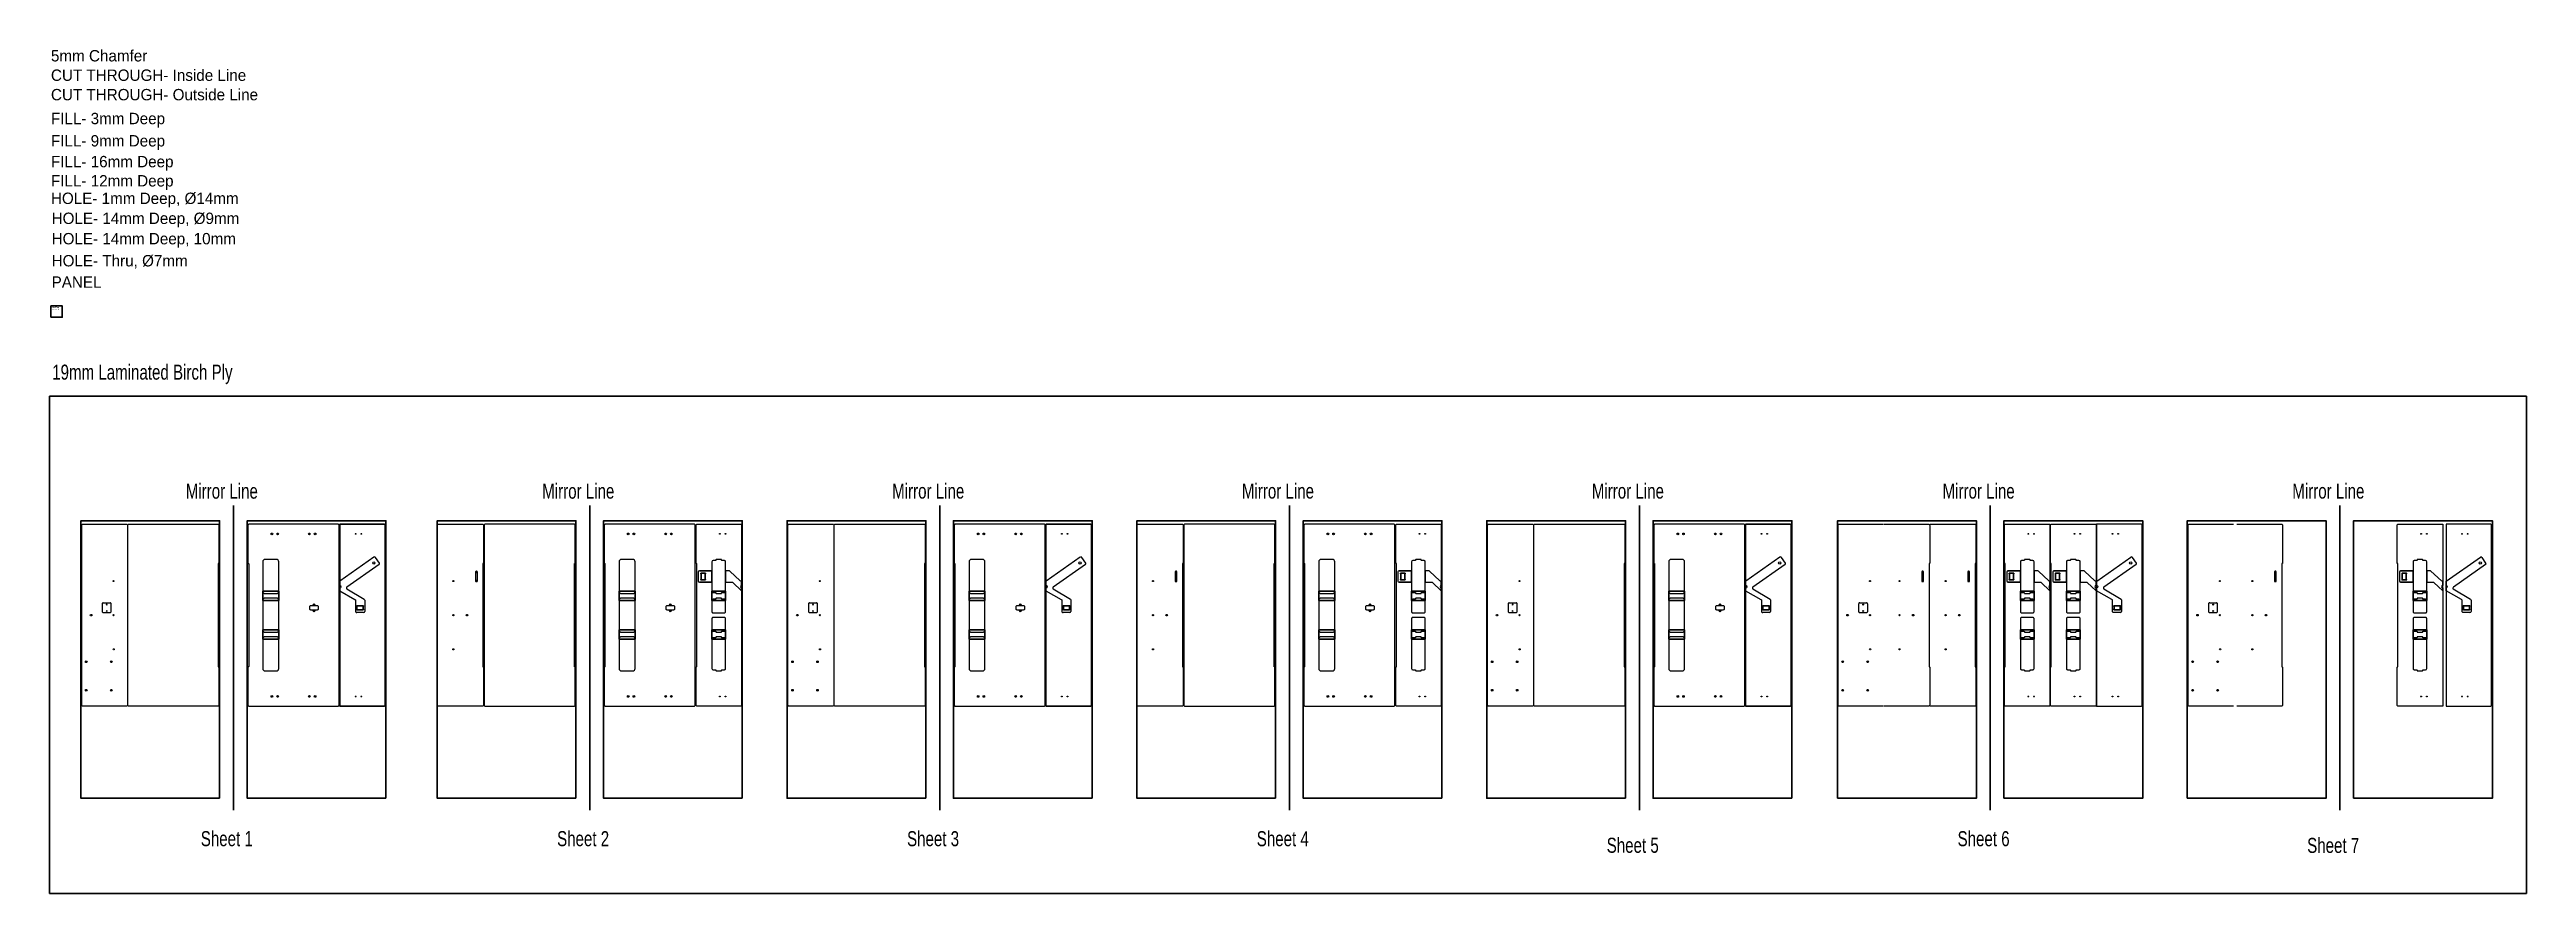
# Model space of a CAD drawing. Header units: millimetres. Extents: x -5 to 21766, y 4643 to 12067.
import ezdxf

# ---------------------------------------------------------------- set-up
doc = ezdxf.new("R2010")
doc.units = ezdxf.units.MM
for name, color, linetype in [('5mm Radius Edge', 1, 'Continuous'), ('CUT THROUGH- Inside Line', 5, 'Continuous'), ('CUT THROUGH- Outside Line', 3, 'Continuous'), ('Fill- 3mm Deep', 191, 'Continuous'), ('FILL- 9mm Deep', 50, 'Continuous'), ('HOLE 14mm Deep', 6, 'Continuous'), ('HOLE 14mm Deep- 10mm dia', 32, 'Continuous'), ('HOLE Thru', 30, 'Continuous'), ('HOLE- 1mm Deep', 54, 'Continuous'), ('PANEL', 40, 'Continuous')]:
    doc.layers.add(name, color=color, linetype=linetype)
doc.styles.add('SLDTEXTSTYLE0', font='TXT', dxfattribs={"width": 0.75})

msp = doc.modelspace()

# ---------------------------------------------------------------- linework, layer by layer
for p, q in [((1611, 8055), (1611, 5375)), ((4743, 8055), (4743, 5375)), ((7819, 8055), (7819, 5375)), ((10893, 8055), (10893, 5375)), ((13969, 8055), (13969, 5375)), ((17052, 8055), (17052, 5375)), ((20126, 8055), (20126, 5375))]:
    msp.add_line(p, q)
for points in [[(6, 9712), (106, 9712), (106, 9812), (6, 9812)], [(-5, 9017), (21766, 9017), (21766, 4643), (-5, 4643)]]:
    msp.add_lwpolyline(points, close=True)
at = {"layer": '5mm Radius Edge', "linetype": 'Continuous', "lineweight": 15}
for points in [[(677, 6291), (287, 6291, -0.414214), (277, 6301), (277, 7881, -0.414214), (287, 7891), (677, 7891)], [(3409, 7891), (3799, 7891, -0.414214), (3809, 7881), (3809, 7549, -0.414214), (3806, 7546, 0.414214), (3803, 7543), (3803, 6639, 0.414214), (3806, 6636, -0.414214), (3809, 6633), (3809, 6301, -0.414214), (3799, 6291), (3409, 6291)], [(6885, 6291), (6495, 6291, -0.414214), (6485, 6301), (6485, 7881, -0.414214), (6495, 7891), (6885, 7891)], [(9559, 7891), (9949, 7891, -0.414214), (9959, 7881), (9959, 7549, -0.414214), (9956, 7546, 0.414214), (9953, 7543), (9953, 6639, 0.414214), (9956, 6636, -0.414214), (9959, 6633), (9959, 6301, -0.414214), (9949, 6291), (9559, 6291)], [(13035, 6291), (12645, 6291, -0.414214), (12635, 6301), (12635, 7881, -0.414214), (12645, 7891), (13035, 7891)], [(16116, 6291), (15726, 6291, -0.414214), (15716, 6301), (15716, 7881, -0.414214), (15726, 7891), (16116, 7891)], [(16121, 7891), (16511, 7891, -0.414214), (16521, 7881), (16521, 7549, -0.414214), (16518, 7546, 0.414214), (16515, 7543), (16515, 6639, 0.414214), (16518, 6636, -0.414214), (16521, 6633), (16521, 6301, -0.414214), (16511, 6291), (16121, 6291)], [(16526, 7891), (16916, 7891, -0.414214), (16926, 7881), (16926, 7549, -0.414214), (16923, 7546, 0.414214), (16920, 7543), (16920, 6639, 0.414214), (16923, 6636, -0.414214), (16926, 6633), (16926, 6301, -0.414214), (16916, 6291), (16526, 6291)], [(19192, 6291), (18802, 6291, -0.414214), (18792, 6301), (18792, 7881, -0.414214), (18802, 7891), (19192, 7891)], [(19222, 7891), (19612, 7891, -0.414214), (19622, 7881), (19622, 7549, -0.414214), (19619, 7546, 0.414214), (19616, 7543), (19616, 6639, 0.414214), (19619, 6636, -0.414214), (19622, 6633), (19622, 6301, -0.414214), (19612, 6291), (19222, 6291)]]:
    msp.add_lwpolyline(points, format="xyb", dxfattribs=at)
for points in [[(1483, 7881), (1483, 7549, -0.414214), (1480, 7546, 0.414214), (1477, 7543), (1477, 6639, 0.414214), (1480, 6636, -0.414214), (1483, 6633), (1483, 6301, -0.414214), (1473, 6291), (693, 6291, -0.414214), (683, 6301), (683, 7881, -0.414214), (693, 7891), (1473, 7891, -0.414214)], [(4605, 6291, 0.414214), (4615, 6301), (4615, 6633, 0.414214), (4612, 6636, -0.414214), (4609, 6639), (4609, 7543, -0.414214), (4612, 7546, 0.414214), (4615, 7549), (4615, 7881, 0.414214), (4605, 7891), (3825, 7891, 0.414214), (3815, 7881), (3815, 6301, 0.414214), (3825, 6291)], [(7691, 7881), (7691, 7549, -0.414214), (7688, 7546, 0.414214), (7685, 7543), (7685, 6639, 0.414214), (7688, 6636, -0.414214), (7691, 6633), (7691, 6301, -0.414214), (7681, 6291), (6901, 6291, -0.414214), (6891, 6301), (6891, 7881, -0.414214), (6901, 7891), (7681, 7891, -0.414214)], [(10755, 6291, 0.414214), (10765, 6301), (10765, 6633, 0.414214), (10762, 6636, -0.414214), (10759, 6639), (10759, 7543, -0.414214), (10762, 7546, 0.414214), (10765, 7549), (10765, 7881, 0.414214), (10755, 7891), (9975, 7891, 0.414214), (9965, 7881), (9965, 6301, 0.414214), (9975, 6291)], [(13841, 7881), (13841, 7549, -0.414214), (13838, 7546, 0.414214), (13835, 7543), (13835, 6639, 0.414214), (13838, 6636, -0.414214), (13841, 6633), (13841, 6301, -0.414214), (13831, 6291), (13051, 6291, -0.414214), (13041, 6301), (13041, 7881, -0.414214), (13051, 7891), (13831, 7891, -0.414214)]]:
    msp.add_lwpolyline(points, format="xyb", close=True, dxfattribs=at)
at = {"layer": 'CUT THROUGH- Inside Line', "linetype": 'Continuous', "lineweight": 15}
for points in [[(2009, 7561, 0.414214), (1989, 7581), (1889, 7581, 0.414214), (1869, 7561), (1869, 7301, 0.414214), (1889, 7281), (1989, 7281, 0.414214), (2009, 7301)], [(5141, 7561, 0.414214), (5121, 7581), (5021, 7581, 0.414214), (5001, 7561), (5001, 7301, 0.414214), (5021, 7281), (5121, 7281, 0.414214), (5141, 7301)], [(5927, 7571), (5907, 7571, -0.414214), (5902, 7576, 0.414214), (5897, 7581), (5857, 7581, 0.414214), (5852, 7576, -0.414214), (5847, 7571), (5827, 7571, 0.414214), (5817, 7561), (5817, 7301, 0.414214), (5827, 7291), (5847, 7291, -0.414214), (5852, 7286, 0.414214), (5857, 7281), (5897, 7281, 0.414214), (5902, 7286, -0.414214), (5907, 7291), (5927, 7291, 0.414214), (5937, 7301), (5937, 7561, 0.414214)], [(8217, 7561, 0.414214), (8197, 7581), (8097, 7581, 0.414214), (8077, 7561), (8077, 7301, 0.414214), (8097, 7281), (8197, 7281, 0.414214), (8217, 7301)], [(11291, 7561, 0.414214), (11271, 7581), (11171, 7581, 0.414214), (11151, 7561), (11151, 7301, 0.414214), (11171, 7281), (11271, 7281, 0.414214), (11291, 7301)], [(12077, 7571), (12057, 7571, -0.414214), (12052, 7576, 0.414214), (12047, 7581), (12007, 7581, 0.414214), (12002, 7576, -0.414214), (11997, 7571), (11977, 7571, 0.414214), (11967, 7561), (11967, 7301, 0.414214), (11977, 7291), (11997, 7291, -0.414214), (12002, 7286, 0.414214), (12007, 7281), (12047, 7281, 0.414214), (12052, 7286, -0.414214), (12057, 7291), (12077, 7291, 0.414214), (12087, 7301), (12087, 7561, 0.414214)], [(14367, 7561, 0.414214), (14347, 7581), (14247, 7581, 0.414214), (14227, 7561), (14227, 7301, 0.414214), (14247, 7281), (14347, 7281, 0.414214), (14367, 7301)], [(17428, 7571), (17408, 7571, -0.414214), (17403, 7576, 0.414214), (17398, 7581), (17358, 7581, 0.414214), (17353, 7576, -0.414214), (17348, 7571), (17328, 7571, 0.414214), (17318, 7561), (17318, 7301, 0.414214), (17328, 7291), (17348, 7291, -0.414214), (17353, 7286, 0.414214), (17358, 7281), (17398, 7281, 0.414214), (17403, 7286, -0.414214), (17408, 7291), (17428, 7291, 0.414214), (17438, 7301), (17438, 7561, 0.414214)], [(17833, 7571), (17813, 7571, -0.414214), (17808, 7576, 0.414214), (17803, 7581), (17763, 7581, 0.414214), (17758, 7576, -0.414214), (17753, 7571), (17733, 7571, 0.414214), (17723, 7561), (17723, 7301, 0.414214), (17733, 7291), (17753, 7291, -0.414214), (17758, 7286, 0.414214), (17763, 7281), (17803, 7281, 0.414214), (17808, 7286, -0.414214), (17813, 7291), (17833, 7291, 0.414214), (17843, 7301), (17843, 7561, 0.414214)], [(20880, 7571), (20860, 7571, -0.414214), (20855, 7576, 0.414214), (20850, 7581), (20810, 7581, 0.414214), (20805, 7576, -0.414214), (20800, 7571), (20780, 7571, 0.414214), (20770, 7561), (20770, 7301, 0.414214), (20780, 7291), (20800, 7291, -0.414214), (20805, 7286, 0.414214), (20810, 7281), (20850, 7281, 0.414214), (20855, 7286, -0.414214), (20860, 7291), (20880, 7291, 0.414214), (20890, 7301), (20890, 7561, 0.414214)], [(1869, 6961, 0.414214), (1889, 6941), (1989, 6941, 0.414214), (2009, 6961), (2009, 7221, 0.414214), (1989, 7241), (1889, 7241, 0.414214), (1869, 7221)], [(5001, 6961, 0.414214), (5021, 6941), (5121, 6941, 0.414214), (5141, 6961), (5141, 7221, 0.414214), (5121, 7241), (5021, 7241, 0.414214), (5001, 7221)], [(5927, 7231), (5907, 7231, -0.414214), (5902, 7236, 0.414214), (5897, 7241), (5857, 7241, 0.414214), (5852, 7236, -0.414214), (5847, 7231), (5827, 7231, 0.414214), (5817, 7221), (5817, 7121, 0.414214), (5827, 7111), (5927, 7111, 0.414214), (5937, 7121), (5937, 7221, 0.414214)], [(8077, 6961, 0.414214), (8097, 6941), (8197, 6941, 0.414214), (8217, 6961), (8217, 7221, 0.414214), (8197, 7241), (8097, 7241, 0.414214), (8077, 7221)], [(11151, 6961, 0.414214), (11171, 6941), (11271, 6941, 0.414214), (11291, 6961), (11291, 7221, 0.414214), (11271, 7241), (11171, 7241, 0.414214), (11151, 7221)], [(12077, 7231), (12057, 7231, -0.414214), (12052, 7236, 0.414214), (12047, 7241), (12007, 7241, 0.414214), (12002, 7236, -0.414214), (11997, 7231), (11977, 7231, 0.414214), (11967, 7221), (11967, 7121, 0.414214), (11977, 7111), (12077, 7111, 0.414214), (12087, 7121), (12087, 7221, 0.414214)], [(14227, 6961, 0.414214), (14247, 6941), (14347, 6941, 0.414214), (14367, 6961), (14367, 7221, 0.414214), (14347, 7241), (14247, 7241, 0.414214), (14227, 7221)], [(17428, 7231), (17408, 7231, -0.414214), (17403, 7236, 0.414214), (17398, 7241), (17358, 7241, 0.414214), (17353, 7236, -0.414214), (17348, 7231), (17328, 7231, 0.414214), (17318, 7221), (17318, 7121, 0.414214), (17328, 7111), (17428, 7111, 0.414214), (17438, 7121), (17438, 7221, 0.414214)], [(17833, 7231), (17813, 7231, -0.414214), (17808, 7236, 0.414214), (17803, 7241), (17763, 7241, 0.414214), (17758, 7236, -0.414214), (17753, 7231), (17733, 7231, 0.414214), (17723, 7221), (17723, 7121, 0.414214), (17733, 7111), (17833, 7111, 0.414214), (17843, 7121), (17843, 7221, 0.414214)], [(20880, 7231), (20860, 7231, -0.414214), (20855, 7236, 0.414214), (20850, 7241), (20810, 7241, 0.414214), (20805, 7236, -0.414214), (20800, 7231), (20780, 7231, 0.414214), (20770, 7221), (20770, 7121, 0.414214), (20780, 7111), (20880, 7111, 0.414214), (20890, 7121), (20890, 7221, 0.414214)], [(5817, 7061), (5817, 6961, 0.414214), (5827, 6951), (5847, 6951, -0.414214), (5852, 6946, 0.414214), (5857, 6941), (5897, 6941, 0.414214), (5902, 6946, -0.414214), (5907, 6951), (5927, 6951, 0.414214), (5937, 6961), (5937, 7061, 0.414214), (5927, 7071), (5827, 7071, 0.414214)], [(11967, 7061), (11967, 6961, 0.414214), (11977, 6951), (11997, 6951, -0.414214), (12002, 6946, 0.414214), (12007, 6941), (12047, 6941, 0.414214), (12052, 6946, -0.414214), (12057, 6951), (12077, 6951, 0.414214), (12087, 6961), (12087, 7061, 0.414214), (12077, 7071), (11977, 7071, 0.414214)], [(17318, 7061), (17318, 6961, 0.414214), (17328, 6951), (17348, 6951, -0.414214), (17353, 6946, 0.414214), (17358, 6941), (17398, 6941, 0.414214), (17403, 6946, -0.414214), (17408, 6951), (17428, 6951, 0.414214), (17438, 6961), (17438, 7061, 0.414214), (17428, 7071), (17328, 7071, 0.414214)], [(17723, 7061), (17723, 6961, 0.414214), (17733, 6951), (17753, 6951, -0.414214), (17758, 6946, 0.414214), (17763, 6941), (17803, 6941, 0.414214), (17808, 6946, -0.414214), (17813, 6951), (17833, 6951, 0.414214), (17843, 6961), (17843, 7061, 0.414214), (17833, 7071), (17733, 7071, 0.414214)], [(20770, 7061), (20770, 6961, 0.414214), (20780, 6951), (20800, 6951, -0.414214), (20805, 6946, 0.414214), (20810, 6941), (20850, 6941, 0.414214), (20855, 6946, -0.414214), (20860, 6951), (20880, 6951, 0.414214), (20890, 6961), (20890, 7061, 0.414214), (20880, 7071), (20780, 7071, 0.414214)], [(2009, 6881, 0.414214), (1989, 6901), (1889, 6901, 0.414214), (1869, 6881), (1869, 6621, 0.414214), (1889, 6601), (1989, 6601, 0.414214), (2009, 6621)], [(5141, 6881, 0.414214), (5121, 6901), (5021, 6901, 0.414214), (5001, 6881), (5001, 6621, 0.414214), (5021, 6601), (5121, 6601, 0.414214), (5141, 6621)], [(5927, 6891), (5907, 6891, -0.414214), (5902, 6896, 0.414214), (5897, 6901), (5857, 6901, 0.414214), (5852, 6896, -0.414214), (5847, 6891), (5827, 6891, 0.414214), (5817, 6881), (5817, 6621, 0.414214), (5827, 6611), (5847, 6611, -0.414214), (5852, 6606, 0.414214), (5857, 6601), (5897, 6601, 0.414214), (5902, 6606, -0.414214), (5907, 6611), (5927, 6611, 0.414214), (5937, 6621), (5937, 6881, 0.414214)], [(8217, 6881, 0.414214), (8197, 6901), (8097, 6901, 0.414214), (8077, 6881), (8077, 6621, 0.414214), (8097, 6601), (8197, 6601, 0.414214), (8217, 6621)], [(11291, 6881, 0.414214), (11271, 6901), (11171, 6901, 0.414214), (11151, 6881), (11151, 6621, 0.414214), (11171, 6601), (11271, 6601, 0.414214), (11291, 6621)], [(12077, 6891), (12057, 6891, -0.414214), (12052, 6896, 0.414214), (12047, 6901), (12007, 6901, 0.414214), (12002, 6896, -0.414214), (11997, 6891), (11977, 6891, 0.414214), (11967, 6881), (11967, 6621, 0.414214), (11977, 6611), (11997, 6611, -0.414214), (12002, 6606, 0.414214), (12007, 6601), (12047, 6601, 0.414214), (12052, 6606, -0.414214), (12057, 6611), (12077, 6611, 0.414214), (12087, 6621), (12087, 6881, 0.414214)], [(14367, 6881, 0.414214), (14347, 6901), (14247, 6901, 0.414214), (14227, 6881), (14227, 6621, 0.414214), (14247, 6601), (14347, 6601, 0.414214), (14367, 6621)], [(17428, 6891), (17408, 6891, -0.414214), (17403, 6896, 0.414214), (17398, 6901), (17358, 6901, 0.414214), (17353, 6896, -0.414214), (17348, 6891), (17328, 6891, 0.414214), (17318, 6881), (17318, 6621, 0.414214), (17328, 6611), (17348, 6611, -0.414214), (17353, 6606, 0.414214), (17358, 6601), (17398, 6601, 0.414214), (17403, 6606, -0.414214), (17408, 6611), (17428, 6611, 0.414214), (17438, 6621), (17438, 6881, 0.414214)], [(17833, 6891), (17813, 6891, -0.414214), (17808, 6896, 0.414214), (17803, 6901), (17763, 6901, 0.414214), (17758, 6896, -0.414214), (17753, 6891), (17733, 6891, 0.414214), (17723, 6881), (17723, 6621, 0.414214), (17733, 6611), (17753, 6611, -0.414214), (17758, 6606, 0.414214), (17763, 6601), (17803, 6601, 0.414214), (17808, 6606, -0.414214), (17813, 6611), (17833, 6611, 0.414214), (17843, 6621), (17843, 6881, 0.414214)], [(20880, 6891), (20860, 6891, -0.414214), (20855, 6896, 0.414214), (20850, 6901), (20810, 6901, 0.414214), (20805, 6896, -0.414214), (20800, 6891), (20780, 6891, 0.414214), (20770, 6881), (20770, 6621, 0.414214), (20780, 6611), (20800, 6611, -0.414214), (20805, 6606, 0.414214), (20810, 6601), (20850, 6601, 0.414214), (20855, 6606, -0.414214), (20860, 6611), (20880, 6611, 0.414214), (20890, 6621), (20890, 6881, 0.414214)]]:
    msp.add_lwpolyline(points, format="xyb", close=True, dxfattribs=at)
at = {"layer": 'CUT THROUGH- Inside Line'}
for points in [[(5722, 7407, 1), (5722, 7401), (5757, 7401, 1), (5757, 7407), (5757, 7455, 1), (5757, 7461), (5722, 7461, 1), (5722, 7455)], [(11872, 7407, 1), (11872, 7401), (11907, 7401, 1), (11907, 7407), (11907, 7455, 1), (11907, 7461), (11872, 7461, 1), (11872, 7455)], [(17223, 7407, 1), (17223, 7401), (17258, 7401, 1), (17258, 7407), (17258, 7455, 1), (17258, 7461), (17223, 7461, 1), (17223, 7455)], [(17628, 7407, 1), (17628, 7401), (17663, 7401, 1), (17663, 7407), (17663, 7455, 1), (17663, 7461), (17628, 7461, 1), (17628, 7455)], [(20675, 7407, 1), (20675, 7401), (20710, 7401, 1), (20710, 7407), (20710, 7455, 1), (20710, 7461), (20675, 7461, 1), (20675, 7455)], [(2752, 7168, 1), (2752, 7174), (2697, 7174, 1), (2697, 7168), (2697, 7145, 1), (2697, 7139), (2752, 7139, 1), (2752, 7145)], [(8961, 7168, 1), (8961, 7174), (8906, 7174, 1), (8906, 7168), (8906, 7145, 1), (8906, 7139), (8961, 7139, 1), (8961, 7145)], [(15110, 7168, 1), (15110, 7174), (15055, 7174, 1), (15055, 7168), (15055, 7145, 1), (15055, 7139), (15110, 7139, 1), (15110, 7145)], [(18196, 7168, 1), (18196, 7174), (18141, 7174, 1), (18141, 7168), (18141, 7145, 1), (18141, 7139), (18196, 7139, 1), (18196, 7145)], [(21267, 7168, 1), (21267, 7174), (21212, 7174, 1), (21212, 7168), (21212, 7145, 1), (21212, 7139), (21267, 7139, 1), (21267, 7145)]]:
    msp.add_lwpolyline(points, format="xyb", close=True, dxfattribs=at)
at = {"layer": 'CUT THROUGH- Inside Line', "linetype": 'Continuous', "lineweight": 15}
for centre in [(2845, 7551), (9053, 7551), (15203, 7551), (18288, 7551), (21360, 7551)]:
    msp.add_circle(centre, 10, dxfattribs=at)
at = {"layer": 'CUT THROUGH- Outside Line', "linetype": 'Continuous', "lineweight": 15}
for points in [[(1749, 7891, 0.414214), (1739, 7881), (1739, 7549, 0.414214), (1742, 7546, -0.414214), (1745, 7543), (1745, 6639, -0.414214), (1742, 6636, 0.414214), (1739, 6633), (1739, 6301, 0.414214), (1749, 6291), (2529, 6291, 0.414214), (2539, 6301), (2539, 7881, 0.414214), (2529, 7891)], [(4881, 7891, 0.414214), (4871, 7881), (4871, 7549, 0.414214), (4874, 7546, -0.414214), (4877, 7543), (4877, 6639, -0.414214), (4874, 6636, 0.414214), (4871, 6633), (4871, 6301, 0.414214), (4881, 6291), (5661, 6291, 0.414214), (5671, 6301), (5671, 7881, 0.414214), (5661, 7891)], [(5687, 7891), (6077, 7891), (6077, 7351, 1), (6077, 7331), (6077, 6291), (5687, 6291, -0.414214), (5677, 6301), (5677, 6633, -0.414214), (5680, 6636, 0.414214), (5683, 6639), (5683, 7543, 0.414214), (5680, 7546, -0.414214), (5677, 7549), (5677, 7881, -0.414214)], [(7957, 7891, 0.414214), (7947, 7881), (7947, 7549, 0.414214), (7950, 7546, -0.414214), (7953, 7543), (7953, 6639, -0.414214), (7950, 6636, 0.414214), (7947, 6633), (7947, 6301, 0.414214), (7957, 6291), (8737, 6291, 0.414214), (8747, 6301), (8747, 7881, 0.414214), (8737, 7891)], [(11031, 7891, 0.414214), (11021, 7881), (11021, 7549, 0.414214), (11024, 7546, -0.414214), (11027, 7543), (11027, 6639, -0.414214), (11024, 6636, 0.414214), (11021, 6633), (11021, 6301, 0.414214), (11031, 6291), (11811, 6291, 0.414214), (11821, 6301), (11821, 7881, 0.414214), (11811, 7891)], [(11837, 7891), (12227, 7891), (12227, 7351, 1), (12227, 7331), (12227, 6291), (11837, 6291, -0.414214), (11827, 6301), (11827, 6633, -0.414214), (11830, 6636, 0.414214), (11833, 6639), (11833, 7543, 0.414214), (11830, 7546, -0.414214), (11827, 7549), (11827, 7881, -0.414214)], [(14107, 7891, 0.414214), (14097, 7881), (14097, 7549, 0.414214), (14100, 7546, -0.414214), (14103, 7543), (14103, 6639, -0.414214), (14100, 6636, 0.414214), (14097, 6633), (14097, 6301, 0.414214), (14107, 6291), (14887, 6291, 0.414214), (14897, 6301), (14897, 7881, 0.414214), (14887, 7891)], [(17578, 7331), (17578, 6291), (17188, 6291, -0.414214), (17178, 6301), (17178, 6633, -0.414214), (17181, 6636, 0.414214), (17184, 6639), (17184, 7543, 0.414214), (17181, 7546, -0.414214), (17178, 7549), (17178, 7881, -0.414214), (17188, 7891), (17578, 7891), (17578, 7351, 1)], [(18388, 7881, 0.414214), (18378, 7891), (17988, 7891), (17988, 7351, -1), (17988, 7331), (17988, 6291), (18378, 6291, 0.414214), (18388, 6301)], [(21030, 7331), (21030, 6291), (20640, 6291, -0.414214), (20630, 6301), (20630, 6633, -0.414214), (20633, 6636, 0.414214), (20636, 6639), (20636, 7543, 0.414214), (20633, 7546, -0.414214), (20630, 7549), (20630, 7881, -0.414214), (20640, 7891), (21030, 7891), (21030, 7351, 1)], [(21460, 7881, 0.414214), (21450, 7891), (21060, 7891), (21060, 7351, -1), (21060, 7331), (21060, 6291), (21450, 6291, 0.414214), (21460, 6301)]]:
    msp.add_lwpolyline(points, format="xyb", close=True, dxfattribs=at)
at = {"layer": 'CUT THROUGH- Outside Line'}
for points in [[(2545, 7351, -1), (2545, 7331), (2545, 6291), (2935, 6291, 0.414214), (2945, 6301), (2945, 7881, 0.414214), (2935, 7891), (2545, 7891)], [(8753, 7351, -1), (8753, 7331), (8753, 6291), (9143, 6291, 0.414214), (9153, 6301), (9153, 7881, 0.414214), (9143, 7891), (8753, 7891)], [(14903, 7351, -1), (14903, 7331), (14903, 6291), (15293, 6291, 0.414214), (15303, 6301), (15303, 7881, 0.414214), (15293, 7891), (14903, 7891)]]:
    msp.add_lwpolyline(points, format="xyb", close=True, dxfattribs=at)
at = {"layer": 'CUT THROUGH- Outside Line', "linetype": 'Continuous', "lineweight": 15}
for points in [[(17983, 7891), (17983, 7351, 1), (17983, 7331), (17983, 6291), (17593, 6291, -0.414214), (17583, 6301), (17583, 6633, -0.414214), (17586, 6636, 0.414214), (17589, 6639), (17589, 7543, 0.414214), (17586, 7546, -0.414214), (17583, 7549), (17583, 7881)], [(17583, 7881, -0.414214), (17593, 7891), (17983, 7891)]]:
    msp.add_lwpolyline(points, format="xyb", dxfattribs=at)
at = {"layer": 'Fill- 3mm Deep', "linetype": 'Continuous', "lineweight": 15}
for p, q in [((467, 7199), (527, 7199)), ((6675, 7199), (6735, 7199)), ((12825, 7199), (12885, 7199)), ((15906, 7199), (15966, 7199)), ((18982, 7199), (19042, 7199)), ((467, 7114), (527, 7114)), ((6675, 7114), (6735, 7114)), ((12825, 7114), (12885, 7114)), ((15906, 7114), (15966, 7114)), ((18982, 7114), (19042, 7114))]:
    msp.add_line(p, q, dxfattribs=at)
for points in [[(3755, 7471, 0.414214), (3749, 7477), (3744, 7477, 0.414214), (3739, 7471), (3739, 7391, 0.414214), (3744, 7386), (3749, 7386, 0.414214), (3755, 7391)], [(9904, 7471, 0.414214), (9899, 7477), (9894, 7477, 0.414214), (9888, 7471), (9888, 7391, 0.414214), (9894, 7386), (9899, 7386, 0.414214), (9904, 7391)], [(16467, 7471, 0.414214), (16461, 7477), (16456, 7477, 0.414214), (16451, 7471), (16451, 7391, 0.414214), (16456, 7386), (16461, 7386, 0.414214), (16467, 7391)], [(16872, 7471, 0.414214), (16866, 7477), (16861, 7477, 0.414214), (16856, 7471), (16856, 7391, 0.414214), (16861, 7386), (16866, 7386, 0.414214), (16872, 7391)], [(19567, 7471, 0.414214), (19562, 7477), (19557, 7477, 0.414214), (19551, 7471), (19551, 7391, 0.414214), (19557, 7386), (19562, 7386, 0.414214), (19567, 7391)]]:
    msp.add_lwpolyline(points, format="xyb", close=True, dxfattribs=at)
for points in [[(467, 7199, 0.414214), (457, 7189), (457, 7124, 0.414214), (467, 7114)], [(527, 7114, 0.414214), (537, 7124), (537, 7189, 0.414214), (527, 7199)], [(6675, 7199, 0.414214), (6665, 7189), (6665, 7124, 0.414214), (6675, 7114)], [(6735, 7114, 0.414214), (6745, 7124), (6745, 7189, 0.414214), (6735, 7199)], [(12825, 7199, 0.414214), (12815, 7189), (12815, 7124, 0.414214), (12825, 7114)], [(12885, 7114, 0.414214), (12895, 7124), (12895, 7189, 0.414214), (12885, 7199)], [(15906, 7199, 0.414214), (15896, 7189), (15896, 7124, 0.414214), (15906, 7114)], [(15966, 7114, 0.414214), (15976, 7124), (15976, 7189, 0.414214), (15966, 7199)], [(18982, 7199, 0.414214), (18972, 7189), (18972, 7124, 0.414214), (18982, 7114)], [(19042, 7114, 0.414214), (19052, 7124), (19052, 7189, 0.414214), (19042, 7199)]]:
    msp.add_lwpolyline(points, format="xyb", dxfattribs=at)
at = {"layer": 'FILL- 9mm Deep', "linetype": 'Continuous', "lineweight": 15}
for p, q in [((2895, 7549), (2860, 7599)), ((5697, 7471), (5697, 7391)), ((9103, 7549), (9069, 7599)), ((11847, 7471), (11847, 7391)), ((15253, 7549), (15218, 7599)), ((17198, 7471), (17198, 7391)), ((17603, 7471), (17603, 7391)), ((18338, 7549), (18304, 7599)), ((20650, 7471), (20650, 7391)), ((21410, 7549), (21376, 7599)), ((2289, 7139), (2349, 7139)), ((2755, 7114), (2695, 7114)), ((5421, 7139), (5481, 7139)), ((8497, 7139), (8557, 7139)), ((8963, 7114), (8903, 7114)), ((11571, 7139), (11631, 7139)), ((14647, 7139), (14707, 7139)), ((15113, 7114), (15053, 7114)), ((18198, 7114), (18138, 7114)), ((21270, 7114), (21210, 7114))]:
    msp.add_line(p, q, dxfattribs=at)
for points in [[(2846, 7601), (2546, 7391, -0.038643), (2545, 7390), (2545, 7305), (2679, 7230, -0.272272), (2685, 7222), (2685, 7124, 0.414214), (2695, 7114)], [(2892, 7536), (2608, 7337, 0.4746), (2607, 7322), (2760, 7231, -0.26395), (2765, 7222), (2765, 7124)], [(9055, 7601), (8755, 7391, -0.038643), (8753, 7390), (8753, 7305), (8888, 7230, -0.272272), (8893, 7222), (8893, 7124, 0.414214), (8903, 7114)], [(9101, 7536), (8817, 7337, 0.4746), (8816, 7322), (8968, 7231, -0.26395), (8973, 7222), (8973, 7124)], [(15204, 7601), (14904, 7391, -0.038643), (14903, 7390), (14903, 7305), (15038, 7230, -0.272272), (15043, 7222), (15043, 7124, 0.414214), (15053, 7114)], [(15250, 7536), (14967, 7337, 0.4746), (14965, 7322), (15118, 7231, -0.26395), (15123, 7222), (15123, 7124)], [(18138, 7114, -0.414214), (18128, 7124), (18128, 7222, 0.272272), (18123, 7230), (17988, 7305), (17988, 7390, 0.038643), (17990, 7391), (18290, 7601)], [(18336, 7536), (18052, 7337, 0.4746), (18051, 7322), (18204, 7231, -0.26395), (18208, 7222), (18208, 7124)], [(21210, 7114, -0.414214), (21200, 7124), (21200, 7222, 0.272272), (21195, 7230), (21060, 7305), (21060, 7390, 0.038643), (21061, 7391), (21362, 7601)], [(21407, 7536), (21124, 7337, 0.4746), (21123, 7322), (21275, 7231, -0.26395), (21280, 7222), (21280, 7124)], [(2349, 7139, 0.414214), (2359, 7149), (2359, 7164, 0.414214), (2349, 7174), (2289, 7174, 0.414214), (2279, 7164), (2279, 7149, 0.414214), (2289, 7139)], [(5481, 7139, 0.414214), (5491, 7149), (5491, 7164, 0.414214), (5481, 7174), (5421, 7174, 0.414214), (5411, 7164), (5411, 7149, 0.414214), (5421, 7139)], [(8557, 7139, 0.414214), (8567, 7149), (8567, 7164, 0.414214), (8557, 7174), (8497, 7174, 0.414214), (8487, 7164), (8487, 7149, 0.414214), (8497, 7139)], [(11631, 7139, 0.414214), (11641, 7149), (11641, 7164, 0.414214), (11631, 7174), (11571, 7174, 0.414214), (11561, 7164), (11561, 7149, 0.414214), (11571, 7139)], [(14707, 7139, 0.414214), (14717, 7149), (14717, 7164, 0.414214), (14707, 7174), (14647, 7174, 0.414214), (14637, 7164), (14637, 7149, 0.414214), (14647, 7139)]]:
    msp.add_lwpolyline(points, format="xyb", dxfattribs=at)
at = {"layer": 'FILL- 9mm Deep'}
for points in [[(5707, 7381), (5817, 7381), (5817, 7481), (5707, 7481)], [(11857, 7381), (11967, 7381), (11967, 7481), (11857, 7481)], [(17208, 7381), (17318, 7381), (17318, 7481), (17208, 7481)], [(17613, 7381), (17723, 7381), (17723, 7481), (17613, 7481)], [(20660, 7381), (20770, 7381), (20770, 7481), (20660, 7481)]]:
    msp.add_lwpolyline(points, dxfattribs=at)
at = {"layer": 'FILL- 9mm Deep', "linetype": 'Continuous', "lineweight": 15}
for points in [[(6066, 7392), (5975, 7478, 0.191899), (5968, 7481), (5937, 7481), (5937, 7381), (5993, 7381, -0.191899), (6000, 7378), (6077, 7305), (6077, 7390, -0.313343)], [(12215, 7392), (12124, 7478, 0.191899), (12117, 7481), (12087, 7481), (12087, 7381), (12143, 7381, -0.191899), (12150, 7378), (12227, 7305), (12227, 7390, -0.313343)], [(17578, 7390, -0.313343), (17567, 7392), (17476, 7478, 0.191899), (17469, 7481), (17438, 7481), (17438, 7381), (17494, 7381, -0.191899), (17501, 7378), (17578, 7305)], [(17983, 7390, -0.313343), (17972, 7392), (17881, 7478, 0.191899), (17874, 7481), (17843, 7481), (17843, 7381), (17899, 7381, -0.191899), (17906, 7378), (17983, 7305)], [(21030, 7390, -0.313343), (21019, 7392), (20927, 7478, 0.191899), (20920, 7481), (20890, 7481), (20890, 7381), (20946, 7381, -0.191899), (20953, 7378), (21030, 7305)]]:
    msp.add_lwpolyline(points, format="xyb", close=True, dxfattribs=at)
at = {"layer": 'FILL- 9mm Deep'}
for points in [[(2009, 7221), (2009, 7301), (1869, 7301), (1869, 7221)], [(5141, 7221), (5141, 7301), (5001, 7301), (5001, 7221)], [(5937, 7221), (5937, 7301), (5817, 7301), (5817, 7221)], [(8217, 7221), (8217, 7301), (8077, 7301), (8077, 7221)], [(11291, 7221), (11291, 7301), (11151, 7301), (11151, 7221)], [(12087, 7221), (12087, 7301), (11967, 7301), (11967, 7221)], [(14367, 7221), (14367, 7301), (14227, 7301), (14227, 7221)], [(17438, 7221), (17438, 7301), (17318, 7301), (17318, 7221)], [(17843, 7221), (17843, 7301), (17723, 7301), (17723, 7221)], [(20890, 7221), (20890, 7301), (20770, 7301), (20770, 7221)], [(2009, 6881), (2009, 6961), (1869, 6961), (1869, 6881)], [(5141, 6881), (5141, 6961), (5001, 6961), (5001, 6881)], [(5937, 6881), (5937, 6961), (5817, 6961), (5817, 6881)], [(8217, 6881), (8217, 6961), (8077, 6961), (8077, 6881)], [(11291, 6881), (11291, 6961), (11151, 6961), (11151, 6881)], [(12087, 6881), (12087, 6961), (11967, 6961), (11967, 6881)], [(14367, 6881), (14367, 6961), (14227, 6961), (14227, 6881)], [(17438, 6881), (17438, 6961), (17318, 6961), (17318, 6881)], [(17843, 6881), (17843, 6961), (17723, 6961), (17723, 6881)], [(20890, 6881), (20890, 6961), (20770, 6961), (20770, 6881)]]:
    msp.add_lwpolyline(points, close=True, dxfattribs=at)
at = {"layer": 'FILL- 9mm Deep', "linetype": 'Continuous', "lineweight": 15}
for centre, start, end in [((2852, 7593), 34.992, 124.992), ((2886, 7544), 304.992, 34.992), ((5707, 7471), 90, 180), ((9061, 7593), 34.992, 124.992), ((9095, 7544), 304.992, 34.992), ((11857, 7471), 90, 180), ((15210, 7593), 34.992, 124.992), ((15244, 7544), 304.992, 34.992), ((17208, 7471), 90, 180), ((17613, 7471), 90, 180), ((18296, 7593), 34.992, 124.992), ((18330, 7544), 304.992, 34.992), ((20660, 7471), 90, 180), ((21367, 7593), 34.992, 124.992), ((21402, 7544), 304.992, 34.992), ((5707, 7391), 180, 270), ((11857, 7391), 180, 270), ((17208, 7391), 180, 270), ((17613, 7391), 180, 270), ((20660, 7391), 180, 270), ((2755, 7124), 270, 0), ((8963, 7124), 270, 0), ((15113, 7124), 270, 0), ((18198, 7124), 270, 0), ((21270, 7124), 270, 0)]:
    msp.add_arc(centre, 10, start, end, dxfattribs=at)
at = {"layer": 'HOLE 14mm Deep', "linetype": 'Continuous', "lineweight": 15}
for centre in [(1949, 7806), (1999, 7806), (2279, 7806), (2329, 7806), (5081, 7806), (5131, 7806), (5411, 7806), (5461, 7806), (8157, 7806), (8207, 7806), (8487, 7806), (8537, 7806), (11231, 7806), (11281, 7806), (11561, 7806), (11611, 7806), (14307, 7806), (14357, 7806), (14637, 7806), (14687, 7806), (2319, 7184), (5451, 7184), (8527, 7184), (11601, 7184), (14677, 7184), (360, 7091), (2319, 7128), (3664, 7091), (5451, 7128), (6568, 7091), (8527, 7128), (9814, 7091), (11601, 7128), (12718, 7091), (14677, 7128), (15799, 7091), (16376, 7091), (16781, 7091), (18875, 7091), (19477, 7091), (317, 6681), (537, 6681), (6525, 6681), (6745, 6681), (12675, 6681), (12895, 6681), (15756, 6681), (15976, 6681), (18832, 6681), (19052, 6681), (317, 6431), (537, 6431), (1949, 6376), (1999, 6376), (2279, 6376), (2329, 6376), (5081, 6376), (5131, 6376), (5411, 6376), (5461, 6376), (6525, 6431), (6745, 6431), (8157, 6376), (8207, 6376), (8487, 6376), (8537, 6376), (11231, 6376), (11281, 6376), (11561, 6376), (11611, 6376), (12675, 6431), (12895, 6431), (14307, 6376), (14357, 6376), (14637, 6376), (14687, 6376), (15756, 6431), (15976, 6431), (18832, 6431), (19052, 6431)]:
    msp.add_circle(centre, 4.5, dxfattribs=at)
at = {"layer": 'HOLE 14mm Deep- 10mm dia', "linetype": 'Continuous', "lineweight": 15}
for centre in [(557, 7391), (3544, 7391), (6765, 7391), (9694, 7391), (12915, 7391), (15996, 7391), (16256, 7391), (16661, 7391), (19072, 7391), (19357, 7391), (557, 7091), (3544, 7091), (6765, 7091), (9694, 7091), (12915, 7091), (15996, 7091), (16256, 7091), (16661, 7091), (19072, 7091), (19357, 7091), (559, 6791), (3544, 6791), (6767, 6791), (9694, 6791), (12917, 6791), (15998, 6791), (16256, 6791), (16661, 6791), (19074, 6791), (19357, 6791)]:
    msp.add_circle(centre, 5, dxfattribs=at)
at = {"layer": 'HOLE Thru', "linetype": 'Continuous', "lineweight": 15}
for centre in [(2685, 7806), (2735, 7806), (5887, 7806), (5937, 7806), (8893, 7806), (8943, 7806), (12037, 7806), (12087, 7806), (15043, 7806), (15093, 7806), (17388, 7806), (17438, 7806), (17793, 7806), (17843, 7806), (18128, 7806), (18178, 7806), (20840, 7806), (20890, 7806), (21200, 7806), (21250, 7806), (3747, 7466), (9896, 7466), (16459, 7466), (16864, 7466), (19559, 7466), (497, 7184), (3747, 7396), (6705, 7184), (9896, 7396), (12855, 7184), (15936, 7184), (16459, 7396), (16864, 7396), (19012, 7184), (19559, 7396), (497, 7128), (6705, 7128), (12855, 7128), (15936, 7128), (19012, 7128), (2685, 6376), (2735, 6376), (5887, 6376), (5937, 6376), (8893, 6376), (8943, 6376), (12037, 6376), (12087, 6376), (15043, 6376), (15093, 6376), (17388, 6376), (17438, 6376), (17793, 6376), (17843, 6376), (18128, 6376), (18178, 6376), (20840, 6376), (20890, 6376), (21200, 6376), (21250, 6376)]:
    msp.add_circle(centre, 3.5, dxfattribs=at)
at = {"layer": 'HOLE- 1mm Deep', "linetype": 'Continuous', "lineweight": 15}
for centre in [(1949, 7806), (1999, 7806), (2279, 7806), (2329, 7806), (5081, 7806), (5131, 7806), (5411, 7806), (5461, 7806), (8157, 7806), (8207, 7806), (8487, 7806), (8537, 7806), (11231, 7806), (11281, 7806), (11561, 7806), (11611, 7806), (14307, 7806), (14357, 7806), (14637, 7806), (14687, 7806), (2319, 7184), (5451, 7184), (8527, 7184), (11601, 7184), (14677, 7184), (360, 7091), (2319, 7128), (3664, 7091), (5451, 7128), (6568, 7091), (8527, 7128), (9814, 7091), (11601, 7128), (12718, 7091), (14677, 7128), (15799, 7091), (16376, 7091), (16781, 7091), (18875, 7091), (19477, 7091), (317, 6681), (537, 6681), (6525, 6681), (6745, 6681), (12675, 6681), (12895, 6681), (15756, 6681), (15976, 6681), (18832, 6681), (19052, 6681), (317, 6431), (537, 6431), (1949, 6376), (1999, 6376), (2279, 6376), (2329, 6376), (5081, 6376), (5131, 6376), (5411, 6376), (5461, 6376), (6525, 6431), (6745, 6431), (8157, 6376), (8207, 6376), (8487, 6376), (8537, 6376), (11231, 6376), (11281, 6376), (11561, 6376), (11611, 6376), (12675, 6431), (12895, 6431), (14307, 6376), (14357, 6376), (14637, 6376), (14687, 6376), (15756, 6431), (15976, 6431), (18832, 6431), (19052, 6431)]:
    msp.add_circle(centre, 7, dxfattribs=at)
at = {"layer": 'PANEL'}
for points in [[(1490, 5481), (1490, 7921), (270, 7921), (270, 5481)], [(2952, 5481), (2952, 7921), (1732, 7921), (1732, 5481)], [(4622, 5481), (4622, 7921), (3402, 7921), (3402, 5481)], [(6084, 5481), (6084, 7921), (4864, 7921), (4864, 5481)], [(7698, 5481), (7698, 7921), (6478, 7921), (6478, 5481)], [(9160, 5481), (9160, 7921), (7940, 7921), (7940, 5481)], [(10772, 5481), (10772, 7921), (9552, 7921), (9552, 5481)], [(12234, 5481), (12234, 7921), (11014, 7921), (11014, 5481)], [(13848, 5481), (13848, 7921), (12628, 7921), (12628, 5481)], [(15310, 5481), (15310, 7921), (14090, 7921), (14090, 5481)], [(15711, 5481), (16931, 5481), (16931, 7921), (15711, 7921)], [(17173, 5481), (18393, 5481), (18393, 7921), (17173, 7921)], [(18785, 5481), (20005, 5481), (20005, 7921), (18785, 7921)], [(20247, 5481), (21467, 5481), (21467, 7921), (20247, 7921)]]:
    msp.add_lwpolyline(points, close=True, dxfattribs=at)

# ---------------------------------------------------------------- texts
at = {"style": 'SLDTEXTSTYLE0', "width": 0.75}
for s, height, p in [('Mirror Line', 132.29, (1192, 8116)), ('Mirror Line', 132.29, (4325, 8116)), ('Sheet 1', 132.3, (1324, 5059)), ('Sheet 2', 132.3, (4456, 5059))]:
    msp.add_text(s, height=height, dxfattribs=at).set_placement(p)
at = {"color": 1, "insert": (7, 12062), "char_height": 100, "attachment_point": 1}
msp.add_mtext_dynamic_manual_height_columns('5mm Chamfer', width=2861.73, gutter_width=17.5, heights=[0], dxfattribs=at)
at = {"color": 5, "insert": (7, 11891), "char_height": 100, "attachment_point": 1}
msp.add_mtext_dynamic_manual_height_columns('CUT THROUGH- Inside Line', width=2861.73, gutter_width=17.5, heights=[0], dxfattribs=at)
at = {"color": 3, "insert": (7, 11720), "char_height": 100, "attachment_point": 1}
msp.add_mtext_dynamic_manual_height_columns('CUT THROUGH- Outside Line', width=2861.73, gutter_width=17.5, heights=[0], dxfattribs=at)
at = {"color": 191, "insert": (7, 11510), "char_height": 100, "attachment_point": 1}
msp.add_mtext_dynamic_manual_height_columns('FILL- 3mm Deep', width=2861.73, gutter_width=17.5, heights=[0], dxfattribs=at)
at = {"color": 50, "insert": (7, 11314), "char_height": 100, "attachment_point": 1}
msp.add_mtext_dynamic_manual_height_columns('FILL- 9mm Deep', width=2861.73, gutter_width=17.5, heights=[0], dxfattribs=at)
at = {"color": 241, "insert": (7, 11131), "char_height": 100, "attachment_point": 1}
msp.add_mtext_dynamic_manual_height_columns('FILL- 16mm Deep', width=2861.73, gutter_width=17.5, heights=[0], dxfattribs=at)
at = {"color": 4, "insert": (7, 10962), "char_height": 100, "attachment_point": 1}
msp.add_mtext_dynamic_manual_height_columns('FILL- 12mm Deep', width=2861.73, gutter_width=17.5, heights=[0], dxfattribs=at)
at = {"color": 54, "insert": (7, 10808), "char_height": 100, "attachment_point": 1}
msp.add_mtext_dynamic_manual_height_columns('HOLE- 1mm Deep, Ø14mm', width=2861.73, gutter_width=17.5, heights=[0], dxfattribs=at)
at = {"color": 6, "insert": (13, 10632), "char_height": 100, "attachment_point": 1}
msp.add_mtext_dynamic_manual_height_columns('HOLE- 14mm Deep, Ø9mm', width=2861.73, gutter_width=17.5, heights=[0], dxfattribs=at)
at = {"color": 32, "insert": (13, 10453), "char_height": 100, "attachment_point": 1}
msp.add_mtext_dynamic_manual_height_columns('HOLE- 14mm Deep, 10mm', width=2861.73, gutter_width=17.5, heights=[0], dxfattribs=at)
at = {"color": 30, "insert": (13, 10259), "char_height": 100, "attachment_point": 1}
msp.add_mtext_dynamic_manual_height_columns('HOLE- Thru, Ø7mm', width=2861.73, gutter_width=17.5, heights=[0], dxfattribs=at)
at = {"color": 40, "insert": (13, 10071), "char_height": 100, "attachment_point": 1}
msp.add_mtext_dynamic_manual_height_columns('PANEL', width=2861.73, gutter_width=17.5, heights=[0], dxfattribs=at)
at = {"insert": (10, 9804), "char_height": 10, "attachment_point": 1}
msp.add_mtext_dynamic_manual_height_columns('100x100mm scale guide', width=95.83, gutter_width=17.5, heights=[80.1], dxfattribs=at)
at = {"linetype": 'Continuous', "lineweight": 0, "attachment_point": 1, "style": 'SLDTEXTSTYLE0'}
for s, insert, char_height in [('19mm Laminated Birch Ply', (18, 9295), 132.29), ('Mirror Line', (7401, 8249), 132.29), ('Mirror Line', (10475, 8249), 132.29), ('Mirror Line', (13551, 8249), 132.29), ('Mirror Line', (16634, 8249), 132.29), ('Mirror Line', (19708, 8249), 132.29), ('Sheet 3', (7532, 5191), 132.3), ('Sheet 4', (10606, 5191), 132.3), ('Sheet 5', (13682, 5133), 132.3), ('Sheet 6', (16766, 5191), 132.3), ('Sheet 7', (19839, 5132), 132.3)]:
    msp.add_mtext(s, dxfattribs=dict(at, insert=insert, char_height=char_height))

doc.saveas('drawing.dxf')
